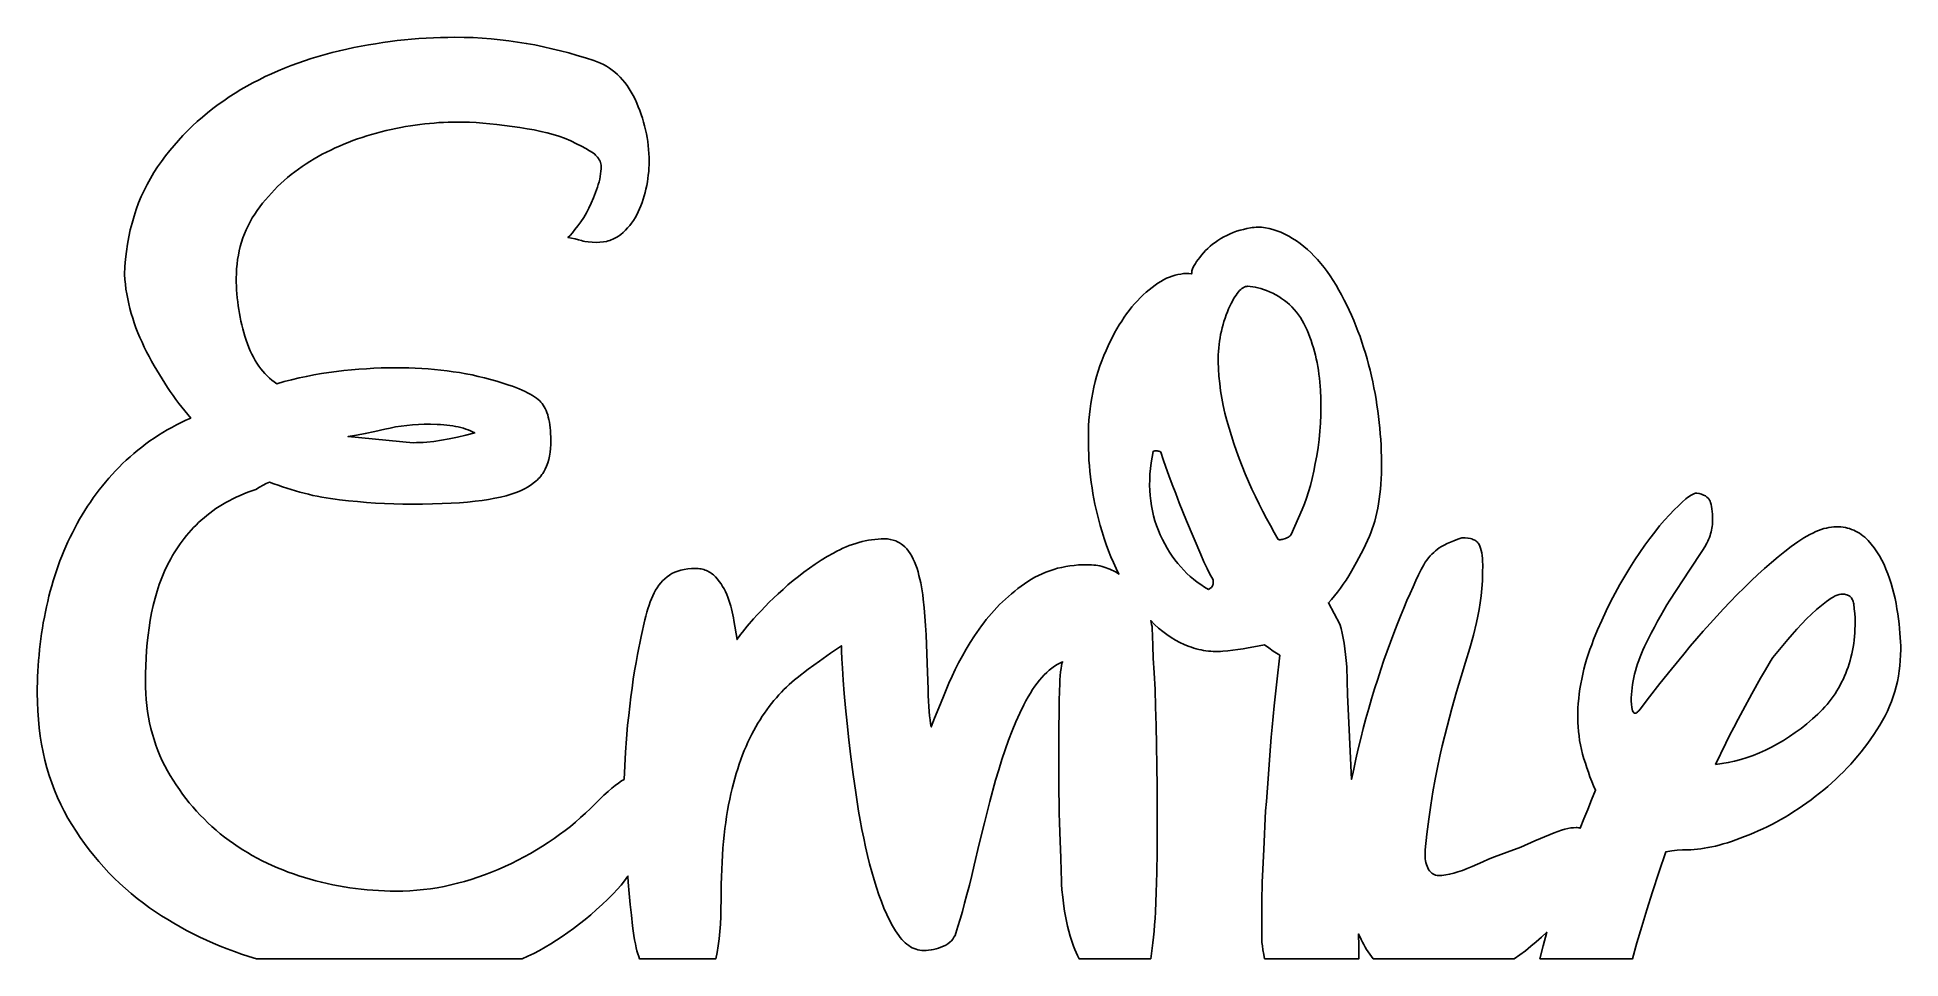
# Model space of a CAD drawing. Extents: x 0 to 200, y 2 to 101.
import ezdxf

# ---------------------------------------------------------------- set-up
doc = ezdxf.new("R2010")
doc.units = 0
doc.layers.add('CAMADA_1', color=18, linetype='CONTINUOUS')

msp = doc.modelspace()

# ---------------------------------------------------------------- linework, layer by layer
at = {"layer": 'CAMADA_1'}
for points in [[(23.53, 2.15), (52.09, 2.15), (52.7, 2.42), (53.32, 2.72), (53.93, 3.04), (54.55, 3.38), (55.16, 3.75), (55.78, 4.13), (56.39, 4.54), (57, 4.96), (57.61, 5.41), (58.23, 5.88), (58.84, 6.37), (59.45, 6.88), (60.06, 7.42), (60.67, 7.97), (61.28, 8.55), (61.89, 9.15), (62.3, 9.59), (62.7, 10.04), (63.08, 10.52), (63.43, 11.02), (63.48, 10.36), (63.58, 9.15), (63.69, 7.97), (63.81, 6.81), (63.94, 5.67), (64.01, 5.13), (64.08, 4.63), (64.16, 4.16), (64.24, 3.73), (64.32, 3.33), (64.41, 2.98), (64.5, 2.66), (64.6, 2.38), (64.67, 2.15), (72.89, 2.15), (73.02, 2.83), (73.13, 3.55), (73.23, 4.29), (73.3, 5.06), (73.37, 5.86), (73.41, 6.7), (73.43, 7.56), (73.44, 8.45), (73.45, 9.29), (73.46, 10.12), (73.48, 10.94), (73.51, 11.73), (73.55, 12.51), (73.59, 13.27), (73.64, 14.01), (73.71, 14.73), (73.78, 15.43), (73.86, 16.12), (73.94, 16.79), (74.04, 17.44), (74.14, 18.07), (74.25, 18.69), (74.37, 19.28), (74.5, 19.86), (74.63, 20.42), (74.77, 20.97), (74.92, 21.51), (75.08, 22.04), (75.24, 22.56), (75.4, 23.06), (75.57, 23.55), (75.75, 24.03), (75.94, 24.5), (76.13, 24.96), (76.32, 25.4), (76.53, 25.83), (76.74, 26.26), (76.95, 26.66), (77.17, 27.06), (77.4, 27.45), (77.63, 27.82), (77.87, 28.19), (78.11, 28.54), (78.36, 28.89), (78.61, 29.23), (78.86, 29.56), (79.12, 29.87), (79.38, 30.18), (79.65, 30.49), (79.92, 30.78), (80.19, 31.06), (80.47, 31.33), (80.75, 31.59), (81.04, 31.85), (81.33, 32.09), (81.62, 32.33), (82.81, 33.24), (84, 34.11), (85.19, 34.95), (86.37, 35.76), (86.39, 35.18), (86.42, 34.37), (86.49, 33.34), (86.57, 32.07), (86.68, 30.63), (86.82, 29.08), (86.98, 27.43), (87.17, 25.67), (87.38, 23.83), (87.63, 21.94), (87.91, 20), (88.22, 18.01), (88.39, 17.02), (88.57, 16.04), (88.76, 15.09), (88.96, 14.15), (89.18, 13.24), (89.4, 12.35), (89.63, 11.47), (89.87, 10.62), (90.12, 9.8), (90.39, 9.02), (90.66, 8.28), (90.94, 7.57), (91.24, 6.91), (91.54, 6.28), (91.86, 5.69), (92.18, 5.15), (92.35, 4.89), (92.52, 4.65), (92.69, 4.43), (92.86, 4.22), (93.04, 4.03), (93.23, 3.86), (93.41, 3.7), (93.6, 3.56), (93.79, 3.44), (93.98, 3.33), (94.18, 3.24), (94.38, 3.17), (94.59, 3.11), (94.79, 3.07), (95, 3.04), (95.22, 3.03), (95.48, 3.04), (95.74, 3.06), (96.01, 3.1), (96.27, 3.15), (96.53, 3.22), (96.8, 3.29), (97.06, 3.39), (97.33, 3.5), (97.58, 3.62), (97.8, 3.76), (98.01, 3.91), (98.18, 4.07), (98.34, 4.25), (98.46, 4.45), (98.57, 4.66), (98.65, 4.88), (98.88, 5.6), (99.12, 6.38), (99.36, 7.21), (99.6, 8.1), (99.85, 9.04), (100.11, 10.04), (100.36, 11.1), (100.63, 12.21), (101.17, 14.48), (101.73, 16.76), (102.32, 19.03), (102.93, 21.31), (103.26, 22.43), (103.59, 23.53), (103.95, 24.59), (104.32, 25.62), (104.71, 26.61), (105.11, 27.58), (105.53, 28.52), (105.97, 29.43), (106.19, 29.86), (106.42, 30.28), (106.66, 30.67), (106.9, 31.05), (107.14, 31.41), (107.39, 31.75), (107.64, 32.06), (107.9, 32.36), (108.16, 32.64), (108.43, 32.9), (108.7, 33.14), (108.98, 33.36), (109.26, 33.56), (109.54, 33.74), (109.83, 33.9), (110.13, 34.04), (110.06, 33.85), (110.01, 33.61), (109.96, 33.31), (109.91, 32.96), (109.87, 32.55), (109.84, 32.09), (109.82, 31.58), (109.8, 31.01), (109.77, 29.78), (109.75, 28.47), (109.73, 27.08), (109.73, 25.6), (109.73, 21.11), (109.73, 20), (109.75, 18.9), (109.77, 17.82), (109.8, 16.76), (109.86, 14.76), (109.93, 13), (109.98, 11.56), (109.99, 10.56), (110.01, 10.14), (110.06, 9.53), (110.14, 8.75), (110.26, 7.79), (110.33, 7.26), (110.42, 6.73), (110.53, 6.19), (110.65, 5.66), (110.79, 5.12), (110.95, 4.58), (111.12, 4.04), (111.31, 3.5), (111.45, 3.15), (111.59, 2.81), (111.74, 2.48), (111.9, 2.15), (119.6, 2.15), (119.68, 2.7), (119.76, 3.27), (119.83, 3.86), (119.89, 4.48), (119.95, 5.12), (120, 5.79), (120.05, 6.48), (120.09, 7.19), (120.18, 9.25), (120.24, 11.4), (120.27, 13.64), (120.29, 15.97), (120.28, 18.32), (120.27, 20.62), (120.25, 22.87), (120.22, 25.07), (120.18, 27.19), (120.12, 29.2), (120.05, 31.08), (119.96, 32.86), (119.87, 34.44), (119.81, 35.76), (119.77, 36.82), (119.76, 37.61), (119.73, 37.82), (119.69, 38.04), (119.65, 38.25), (119.59, 38.47), (120.01, 38.05), (120.44, 37.66), (120.88, 37.3), (121.33, 36.96), (121.78, 36.65), (122.24, 36.37), (122.71, 36.12), (123.19, 35.89), (123.45, 35.79), (123.71, 35.69), (123.97, 35.6), (124.22, 35.51), (124.48, 35.44), (124.74, 35.37), (125, 35.31), (125.26, 35.27), (125.52, 35.22), (125.78, 35.19), (126.04, 35.17), (126.3, 35.15), (126.56, 35.14), (126.82, 35.14), (127.08, 35.15), (127.34, 35.17), (127.87, 35.22), (128.4, 35.28), (128.95, 35.35), (129.51, 35.43), (130.07, 35.53), (130.65, 35.63), (131.23, 35.75), (131.82, 35.88), (132.27, 35.54), (132.75, 35.19), (132.92, 35.06), (133.1, 34.95), (133.27, 34.85), (133.45, 34.75), (133.12, 31.9), (132.84, 29.32), (132.62, 27.01), (132.53, 25.96), (132.45, 24.98), (132.12, 20.51), (132.01, 19.03), (131.93, 18.05), (131.73, 13.89), (131.6, 11.06), (131.57, 10.38), (131.55, 9.69), (131.54, 8.97), (131.53, 8.22), (131.53, 4.19), (131.54, 3.9), (131.58, 3.53), (131.64, 3.11), (131.73, 2.61), (131.82, 2.15), (141.95, 2.15), (141.94, 3.48), (141.92, 4.81), (142.18, 4.22), (142.32, 3.94), (142.47, 3.67), (142.62, 3.4), (142.78, 3.13), (142.95, 2.88), (143.12, 2.63), (143.3, 2.39), (143.49, 2.15), (158.62, 2.15), (159.23, 2.57), (159.83, 3.01), (160.41, 3.48), (160.99, 3.96), (161.56, 4.47), (162.12, 5), (161.73, 3.54), (161.39, 2.15), (171.34, 2.15), (171.81, 3.86), (172.32, 5.61), (172.86, 7.41), (173.47, 9.35), (174.16, 11.42), (174.92, 13.64), (175.55, 13.74), (176.15, 13.8), (176.72, 13.84), (177.26, 13.86), (177.6, 13.86), (177.95, 13.88), (178.31, 13.91), (178.67, 13.96), (179.05, 14.01), (179.44, 14.08), (179.84, 14.16), (180.24, 14.25), (180.66, 14.36), (181.09, 14.48), (181.53, 14.61), (181.97, 14.75), (182.43, 14.91), (182.9, 15.08), (183.38, 15.26), (183.86, 15.45), (184.35, 15.66), (184.84, 15.87), (185.33, 16.1), (185.81, 16.33), (186.29, 16.57), (186.77, 16.83), (187.25, 17.09), (187.72, 17.37), (188.19, 17.65), (188.66, 17.95), (189.13, 18.25), (189.59, 18.56), (190.05, 18.89), (190.51, 19.22), (190.96, 19.57), (191.42, 19.92), (191.87, 20.28), (192.31, 20.66), (192.74, 21.04), (193.16, 21.42), (193.58, 21.82), (193.98, 22.23), (194.38, 22.64), (194.77, 23.06), (195.15, 23.49), (195.53, 23.93), (195.89, 24.37), (196.25, 24.83), (196.6, 25.29), (196.94, 25.76), (197.27, 26.24), (197.59, 26.73), (197.9, 27.23), (198.19, 27.73), (198.46, 28.23), (198.71, 28.75), (198.94, 29.27), (199.15, 29.79), (199.34, 30.32), (199.51, 30.86), (199.66, 31.4), (199.79, 31.94), (199.89, 32.5), (199.98, 33.06), (200.05, 33.62), (200.1, 34.19), (200.13, 34.77), (200.14, 35.35), (200.14, 35.76), (200.12, 36.19), (200.1, 36.64), (200.06, 37.11), (200.02, 37.6), (199.96, 38.11), (199.83, 39.18), (199.74, 39.74), (199.64, 40.29), (199.53, 40.84), (199.4, 41.38), (199.26, 41.91), (199.11, 42.45), (198.94, 42.97), (198.76, 43.49), (198.56, 44), (198.35, 44.49), (198.11, 44.97), (197.86, 45.42), (197.58, 45.86), (197.28, 46.28), (196.97, 46.68), (196.63, 47.06), (196.46, 47.24), (196.28, 47.41), (196.09, 47.56), (195.9, 47.71), (195.71, 47.84), (195.51, 47.97), (195.3, 48.08), (195.09, 48.17), (194.87, 48.26), (194.65, 48.34), (194.43, 48.4), (194.2, 48.45), (193.96, 48.5), (193.72, 48.52), (193.48, 48.54), (193.23, 48.55), (192.97, 48.54), (192.71, 48.51), (192.44, 48.47), (192.17, 48.41), (191.89, 48.34), (191.6, 48.25), (191.31, 48.14), (191.01, 48.02), (190.7, 47.87), (190.39, 47.72), (190.07, 47.54), (189.75, 47.35), (189.41, 47.14), (189.08, 46.92), (188.73, 46.68), (188.39, 46.42), (187.68, 45.87), (186.97, 45.3), (186.25, 44.7), (185.53, 44.06), (184.8, 43.41), (184.07, 42.72), (183.33, 42), (182.59, 41.26), (181.84, 40.49), (181.11, 39.72), (180.38, 38.94), (179.66, 38.15), (178.94, 37.34), (178.24, 36.53), (177.53, 35.71), (176.84, 34.87), (175.51, 33.25), (174.28, 31.72), (173.17, 30.29), (172.16, 28.97), (172.01, 28.78), (171.89, 28.65), (171.8, 28.57), (171.76, 28.55), (171.73, 28.54), (171.52, 28.54), (171.42, 28.66), (171.35, 28.79), (171.29, 28.95), (171.25, 29.13), (171.21, 29.49), (171.2, 29.82), (171.2, 30.18), (171.22, 30.54), (171.25, 30.9), (171.29, 31.26), (171.34, 31.62), (171.4, 31.99), (171.47, 32.35), (171.56, 32.72), (171.65, 33.08), (171.76, 33.45), (171.88, 33.82), (172.01, 34.19), (172.15, 34.56), (172.3, 34.93), (172.46, 35.3), (172.64, 35.67), (172.99, 36.4), (173.34, 37.1), (173.69, 37.77), (174.03, 38.41), (174.37, 39.02), (174.7, 39.6), (175.03, 40.15), (175.35, 40.67), (177.45, 43.87), (178.86, 45.99), (179.11, 46.39), (179.33, 46.79), (179.42, 46.99), (179.51, 47.19), (179.59, 47.39), (179.66, 47.59), (179.72, 47.79), (179.78, 47.99), (179.82, 48.19), (179.86, 48.39), (179.89, 48.59), (179.91, 48.79), (179.92, 48.99), (179.93, 49.19), (179.92, 49.55), (179.91, 49.88), (179.89, 50.18), (179.86, 50.46), (179.82, 50.72), (179.78, 50.94), (179.72, 51.14), (179.66, 51.31), (179.62, 51.39), (179.58, 51.47), (179.53, 51.54), (179.47, 51.61), (179.33, 51.73), (179.17, 51.85), (178.97, 51.95), (178.75, 52.03), (178.5, 52.11), (178.22, 52.17), (178.11, 52.14), (177.99, 52.11), (177.86, 52.05), (177.72, 51.98), (177.57, 51.89), (177.41, 51.79), (177.24, 51.67), (177.07, 51.53), (176.68, 51.2), (176.26, 50.81), (175.8, 50.35), (175.3, 49.82), (174.78, 49.25), (174.25, 48.63), (173.72, 47.98), (173.19, 47.28), (172.66, 46.55), (172.12, 45.78), (171.58, 44.98), (171.04, 44.13), (170.5, 43.25), (169.98, 42.35), (169.47, 41.42), (168.98, 40.47), (168.5, 39.5), (168.04, 38.49), (167.59, 37.47), (167.16, 36.42), (166.95, 35.88), (166.76, 35.35), (166.58, 34.82), (166.41, 34.29), (166.26, 33.77), (166.12, 33.24), (165.99, 32.71), (165.88, 32.19), (165.78, 31.66), (165.69, 31.14), (165.62, 30.61), (165.56, 30.09), (165.51, 29.57), (165.48, 29.05), (165.46, 28.53), (165.45, 28.01), (165.46, 27.53), (165.49, 27.05), (165.53, 26.56), (165.59, 26.08), (165.66, 25.59), (165.75, 25.11), (165.86, 24.62), (165.98, 24.12), (166.12, 23.63), (166.27, 23.14), (166.43, 22.66), (166.6, 22.17), (166.77, 21.68), (166.96, 21.2), (167.16, 20.72), (167.37, 20.24), (166.94, 19.2), (166.52, 18.18), (166.12, 17.16), (165.73, 16.16), (165.63, 16.19), (165.52, 16.21), (165.4, 16.23), (165.28, 16.23), (165, 16.22), (164.71, 16.19), (164.39, 16.13), (164.06, 16.05), (163.7, 15.95), (163.32, 15.82), (162.92, 15.67), (162.5, 15.5), (160.86, 14.8), (159.34, 14.12), (157.87, 13.6), (157.18, 13.34), (156.52, 13.08), (155.88, 12.83), (155.27, 12.57), (154.68, 12.32), (154.13, 12.07), (153.59, 11.84), (153.08, 11.64), (152.59, 11.47), (152.13, 11.33), (151.69, 11.22), (151.27, 11.15), (150.87, 11.1), (150.5, 11.08), (150.34, 11.09), (150.18, 11.13), (150.04, 11.18), (149.9, 11.25), (149.78, 11.34), (149.66, 11.46), (149.54, 11.59), (149.44, 11.74), (149.35, 11.91), (149.27, 12.09), (149.2, 12.28), (149.14, 12.47), (149.1, 12.67), (149.07, 12.88), (149.05, 13.1), (149.05, 13.33), (149.05, 13.86), (149.25, 15.53), (149.46, 17.13), (149.68, 18.64), (149.9, 20.07), (150.14, 21.43), (150.38, 22.7), (150.63, 23.89), (150.89, 25.01), (151.42, 27.08), (151.93, 29.01), (152.19, 29.93), (152.44, 30.81), (152.69, 31.65), (152.94, 32.46), (153.41, 34.01), (153.85, 35.5), (154.24, 36.91), (154.59, 38.27), (154.74, 38.94), (154.88, 39.64), (154.99, 40.38), (155.08, 41.14), (155.15, 41.93), (155.21, 42.75), (155.24, 43.59), (155.25, 44.47), (155.24, 44.82), (155.22, 45.15), (155.19, 45.46), (155.15, 45.74), (155.09, 46), (155.02, 46.24), (154.94, 46.45), (154.85, 46.65), (154.8, 46.73), (154.74, 46.82), (154.67, 46.89), (154.59, 46.96), (154.5, 47.03), (154.41, 47.09), (154.3, 47.14), (154.19, 47.19), (154.07, 47.23), (153.94, 47.27), (153.66, 47.33), (153.35, 47.36), (153, 47.37), (152.56, 47.21), (152.15, 47.05), (151.77, 46.89), (151.42, 46.73), (151.11, 46.57), (150.83, 46.42), (150.58, 46.27), (150.37, 46.12), (150.17, 45.96), (149.98, 45.79), (149.79, 45.61), (149.61, 45.41), (149.43, 45.2), (149.25, 44.97), (149.08, 44.73), (148.91, 44.47), (148.64, 43.95), (148.36, 43.38), (148.07, 42.76), (147.76, 42.09), (147.44, 41.38), (147.11, 40.61), (146.76, 39.79), (146.41, 38.93), (146.05, 38.03), (145.69, 37.1), (145.34, 36.16), (144.99, 35.2), (144.64, 34.22), (144.3, 33.21), (143.97, 32.19), (143.64, 31.14), (143.31, 30.08), (143, 29.02), (142.7, 27.95), (142.41, 26.87), (142.14, 25.79), (141.88, 24.7), (141.63, 23.6), (141.39, 22.5), (141.17, 21.4), (141.01, 24.44), (140.87, 27.47), (140.74, 30.49), (140.64, 33.49), (140.58, 34.17), (140.52, 34.82), (140.44, 35.44), (140.36, 36.03), (140.26, 36.58), (140.15, 37.11), (140.03, 37.61), (139.9, 38.07), (138.68, 40.38), (139.01, 40.74), (139.33, 41.13), (139.65, 41.52), (139.97, 41.94), (140.27, 42.37), (140.57, 42.82), (140.87, 43.28), (141.16, 43.76), (141.7, 44.73), (141.96, 45.2), (142.21, 45.68), (142.44, 46.15), (142.67, 46.61), (142.88, 47.07), (143.08, 47.53), (143.24, 47.91), (143.39, 48.31), (143.53, 48.73), (143.66, 49.16), (143.78, 49.6), (143.88, 50.06), (143.98, 50.53), (144.07, 51.02), (144.14, 51.52), (144.21, 52.04), (144.26, 52.57), (144.31, 53.12), (144.34, 53.68), (144.36, 54.26), (144.38, 54.85), (144.38, 55.45), (144.37, 56.07), (144.35, 56.68), (144.33, 57.3), (144.29, 57.91), (144.25, 58.53), (144.19, 59.14), (144.13, 59.76), (144.06, 60.38), (143.98, 61), (143.89, 61.62), (143.79, 62.24), (143.68, 62.86), (143.56, 63.48), (143.43, 64.1), (143.29, 64.72), (143.15, 65.35), (142.99, 65.97), (142.82, 66.58), (142.65, 67.19), (142.46, 67.79), (142.27, 68.38), (142.07, 68.97), (141.85, 69.55), (141.63, 70.13), (141.4, 70.69), (141.15, 71.26), (140.9, 71.81), (140.64, 72.36), (140.37, 72.9), (140.09, 73.44), (139.8, 73.97), (139.5, 74.49), (139.19, 75), (138.87, 75.49), (138.55, 75.96), (138.21, 76.4), (137.87, 76.83), (137.52, 77.24), (137.16, 77.62), (136.8, 77.99), (136.42, 78.33), (136.04, 78.66), (135.64, 78.96), (135.24, 79.25), (134.83, 79.51), (134.42, 79.75), (133.99, 79.97), (133.56, 80.17), (133.13, 80.34), (132.72, 80.48), (132.3, 80.59), (131.9, 80.66), (131.69, 80.69), (131.49, 80.71), (131.29, 80.72), (131.09, 80.72), (130.9, 80.71), (130.7, 80.7), (130.5, 80.68), (130.31, 80.65), (129.92, 80.58), (129.55, 80.49), (129.18, 80.39), (128.81, 80.28), (128.46, 80.15), (128.11, 80), (127.77, 79.84), (127.44, 79.67), (127.11, 79.49), (126.8, 79.3), (126.51, 79.09), (126.23, 78.88), (125.96, 78.67), (125.71, 78.44), (125.47, 78.2), (125.25, 77.96), (125.04, 77.72), (124.85, 77.48), (124.68, 77.25), (124.52, 77.04), (124.39, 76.83), (124.26, 76.62), (124.16, 76.43), (124.07, 76.24), (124.03, 76.13), (124, 76.04), (123.99, 75.97), (124, 75.92), (124.01, 75.87), (124.01, 75.82), (124, 75.77), (123.98, 75.71), (123.69, 75.73), (123.4, 75.74), (123.1, 75.73), (122.81, 75.69), (122.51, 75.64), (122.21, 75.57), (121.9, 75.47), (121.6, 75.36), (121.29, 75.23), (120.98, 75.07), (120.67, 74.9), (120.36, 74.71), (120.05, 74.49), (119.73, 74.26), (119.41, 74.01), (119.09, 73.73), (118.78, 73.44), (118.46, 73.14), (118.16, 72.82), (117.86, 72.49), (117.57, 72.15), (117.28, 71.79), (117, 71.42), (116.73, 71.04), (116.47, 70.64), (116.21, 70.23), (115.95, 69.81), (115.71, 69.37), (115.47, 68.92), (115.23, 68.45), (115.01, 67.97), (114.79, 67.48), (114.56, 66.93), (114.34, 66.38), (114.14, 65.82), (113.96, 65.26), (113.78, 64.7), (113.63, 64.13), (113.49, 63.55), (113.36, 62.97), (113.25, 62.39), (113.15, 61.8), (113.07, 61.2), (113.01, 60.6), (112.95, 60), (112.92, 59.39), (112.89, 58.78), (112.89, 58.16), (112.89, 57.54), (112.9, 56.93), (112.93, 56.31), (112.96, 55.71), (113.01, 55.1), (113.06, 54.5), (113.13, 53.9), (113.2, 53.31), (113.29, 52.72), (113.38, 52.13), (113.48, 51.55), (113.6, 50.97), (113.72, 50.39), (113.86, 49.82), (114, 49.25), (114.16, 48.68), (114.36, 47.99), (114.58, 47.3), (114.81, 46.63), (115.06, 45.97), (115.31, 45.32), (115.59, 44.69), (115.87, 44.07), (116.17, 43.46), (115.98, 43.58), (115.79, 43.7), (115.6, 43.8), (115.4, 43.9), (115.2, 43.99), (115, 44.07), (114.79, 44.15), (114.58, 44.22), (114.36, 44.28), (114.14, 44.33), (113.92, 44.37), (113.7, 44.41), (113.47, 44.43), (113.24, 44.45), (113, 44.46), (112.77, 44.47), (112.29, 44.46), (111.82, 44.44), (111.36, 44.4), (110.91, 44.34), (110.46, 44.27), (110.03, 44.18), (109.59, 44.08), (109.17, 43.96), (108.75, 43.82), (108.34, 43.67), (107.94, 43.5), (107.54, 43.32), (107.16, 43.12), (106.78, 42.9), (106.4, 42.67), (106.04, 42.42), (105.68, 42.16), (105.32, 41.9), (104.98, 41.63), (104.64, 41.35), (104.31, 41.07), (103.99, 40.78), (103.67, 40.48), (103.36, 40.18), (103.06, 39.87), (102.77, 39.56), (102.48, 39.24), (102.2, 38.91), (101.93, 38.58), (101.66, 38.24), (101.4, 37.89), (101.15, 37.54), (100.67, 36.83), (100.21, 36.11), (99.77, 35.39), (99.36, 34.67), (98.96, 33.94), (98.59, 33.21), (98.25, 32.48), (97.92, 31.74), (97.33, 30.33), (96.82, 29.08), (96.37, 27.99), (96.01, 27.05), (95.94, 27.4), (95.89, 27.8), (95.84, 28.24), (95.79, 28.72), (95.75, 29.24), (95.72, 29.81), (95.7, 30.42), (95.68, 31.08), (95.59, 33.9), (95.48, 36.95), (95.41, 37.93), (95.33, 38.89), (95.24, 39.84), (95.15, 40.77), (95.1, 41.23), (95.03, 41.67), (94.96, 42.1), (94.89, 42.52), (94.8, 42.93), (94.7, 43.32), (94.6, 43.7), (94.49, 44.07), (94.37, 44.43), (94.23, 44.76), (94.09, 45.08), (93.93, 45.38), (93.76, 45.66), (93.57, 45.92), (93.38, 46.16), (93.17, 46.38), (92.95, 46.58), (92.83, 46.67), (92.71, 46.76), (92.59, 46.83), (92.46, 46.9), (92.33, 46.97), (92.2, 47.03), (92.06, 47.08), (91.92, 47.12), (91.62, 47.19), (91.32, 47.23), (90.99, 47.24), (90.65, 47.23), (90.3, 47.22), (89.96, 47.19), (89.61, 47.15), (89.27, 47.09), (88.92, 47.03), (88.58, 46.95), (88.24, 46.86), (87.9, 46.76), (87.55, 46.65), (87.21, 46.52), (86.87, 46.39), (86.53, 46.24), (86.19, 46.08), (85.86, 45.91), (85.52, 45.72), (84.85, 45.34), (84.2, 44.94), (83.56, 44.53), (82.94, 44.11), (82.34, 43.67), (81.76, 43.22), (81.19, 42.76), (80.63, 42.29), (80.1, 41.82), (79.59, 41.35), (79.09, 40.88), (78.62, 40.43), (78.17, 39.98), (77.74, 39.53), (77.33, 39.09), (76.94, 38.66), (76.26, 37.88), (75.74, 37.24), (75.53, 36.98), (75.37, 36.76), (75.24, 36.57), (75.16, 36.42), (74.83, 38.46), (74.77, 38.78), (74.71, 39.09), (74.64, 39.41), (74.56, 39.72), (74.48, 40.03), (74.38, 40.35), (74.28, 40.66), (74.17, 40.97), (74.05, 41.28), (73.91, 41.58), (73.77, 41.87), (73.61, 42.14), (73.44, 42.41), (73.25, 42.67), (73.06, 42.91), (72.85, 43.15), (72.74, 43.26), (72.63, 43.37), (72.51, 43.46), (72.39, 43.55), (72.27, 43.64), (72.14, 43.71), (72.01, 43.78), (71.88, 43.84), (71.74, 43.9), (71.6, 43.94), (71.45, 43.98), (71.3, 44.02), (71.15, 44.04), (70.99, 44.06), (70.67, 44.07), (70.25, 44.06), (69.86, 44.03), (69.48, 43.97), (69.12, 43.89), (68.79, 43.79), (68.47, 43.66), (68.17, 43.52), (68.04, 43.44), (67.9, 43.35), (67.64, 43.16), (67.4, 42.96), (67.17, 42.74), (66.96, 42.51), (66.76, 42.26), (66.58, 42), (66.41, 41.72), (66.25, 41.43), (66.11, 41.13), (65.97, 40.81), (65.83, 40.47), (65.71, 40.11), (65.59, 39.74), (65.47, 39.36), (65.36, 38.95), (65.26, 38.53), (64.87, 36.75), (64.47, 34.84), (64.31, 33.97), (64.16, 33.08), (64.01, 32.16), (63.88, 31.22), (63.75, 30.26), (63.63, 29.28), (63.52, 28.28), (63.41, 27.25), (63.29, 25.78), (63.18, 24.32), (63.11, 22.87), (63.05, 21.41), (62.76, 21.24), (62.43, 21.02), (62.08, 20.76), (61.7, 20.45), (61.3, 20.1), (60.86, 19.7), (60.4, 19.26), (59.91, 18.78), (59.41, 18.27), (58.89, 17.78), (58.36, 17.3), (57.82, 16.83), (57.26, 16.36), (56.69, 15.92), (56.1, 15.48), (55.5, 15.05), (54.89, 14.64), (54.26, 14.23), (53.62, 13.84), (52.97, 13.46), (52.3, 13.09), (51.62, 12.73), (50.92, 12.39), (50.21, 12.05), (49.49, 11.73), (48.77, 11.43), (48.05, 11.15), (47.33, 10.9), (46.6, 10.66), (45.88, 10.44), (45.15, 10.25), (44.42, 10.07), (43.69, 9.92), (42.96, 9.78), (42.22, 9.67), (41.49, 9.58), (40.75, 9.5), (40.01, 9.45), (39.27, 9.42), (38.53, 9.41), (37.9, 9.42), (37.28, 9.43), (36.66, 9.46), (36.04, 9.5), (35.42, 9.55), (34.8, 9.62), (34.18, 9.69), (33.57, 9.77), (32.95, 9.87), (32.34, 9.98), (31.73, 10.1), (31.12, 10.23), (30.51, 10.37), (29.91, 10.52), (29.3, 10.69), (28.7, 10.86), (28.1, 11.05), (27.51, 11.25), (26.93, 11.46), (26.36, 11.68), (25.79, 11.91), (25.24, 12.16), (24.69, 12.41), (24.15, 12.68), (23.62, 12.95), (23.09, 13.24), (22.58, 13.54), (22.07, 13.86), (21.57, 14.18), (21.08, 14.51), (20.6, 14.86), (20.12, 15.22), (19.66, 15.58), (19.2, 15.96), (18.76, 16.35), (18.33, 16.75), (17.91, 17.16), (17.5, 17.58), (17.1, 18.01), (16.71, 18.45), (16.33, 18.9), (15.96, 19.36), (15.61, 19.83), (15.26, 20.31), (14.93, 20.81), (14.6, 21.31), (14.29, 21.82), (13.99, 22.34), (13.7, 22.87), (13.43, 23.42), (13.18, 23.97), (12.95, 24.53), (12.73, 25.1), (12.54, 25.68), (12.36, 26.26), (12.21, 26.86), (12.07, 27.47), (11.95, 28.08), (11.84, 28.71), (11.76, 29.34), (11.7, 29.99), (11.65, 30.64), (11.62, 31.3), (11.61, 31.98), (11.62, 32.8), (11.65, 33.62), (11.69, 34.44), (11.74, 35.26), (11.82, 36.07), (11.91, 36.89), (12.02, 37.7), (12.14, 38.51), (12.28, 39.31), (12.45, 40.09), (12.65, 40.86), (12.87, 41.61), (13.11, 42.34), (13.38, 43.06), (13.67, 43.76), (13.99, 44.44), (14.16, 44.78), (14.33, 45.11), (14.52, 45.44), (14.71, 45.76), (14.91, 46.08), (15.12, 46.39), (15.33, 46.7), (15.55, 47), (15.78, 47.3), (16.02, 47.59), (16.27, 47.88), (16.52, 48.17), (16.78, 48.45), (17.05, 48.72), (17.33, 49), (17.62, 49.26), (17.91, 49.52), (18.21, 49.77), (18.53, 50.02), (18.85, 50.26), (19.18, 50.49), (19.52, 50.71), (19.88, 50.93), (20.24, 51.14), (20.61, 51.34), (20.99, 51.54), (21.38, 51.73), (21.78, 51.91), (22.2, 52.08), (22.62, 52.25), (23.05, 52.41), (23.49, 52.56), (23.88, 52.81), (24.25, 53.02), (24.6, 53.2), (24.94, 53.35), (25.4, 53.17), (25.87, 53), (26.33, 52.84), (26.8, 52.69), (27.26, 52.54), (27.73, 52.4), (28.2, 52.27), (28.67, 52.15), (29.14, 52.03), (29.61, 51.92), (30.08, 51.82), (30.56, 51.73), (31.03, 51.65), (31.51, 51.57), (31.98, 51.5), (32.46, 51.44), (33.42, 51.33), (34.38, 51.24), (35.35, 51.16), (36.32, 51.09), (37.3, 51.04), (38.28, 51.01), (39.26, 50.98), (40.25, 50.98), (41.37, 50.98), (42.45, 51), (43.47, 51.03), (44.44, 51.08), (45.35, 51.13), (46.21, 51.2), (47.02, 51.28), (47.77, 51.37), (48.47, 51.48), (49.14, 51.6), (49.77, 51.73), (50.36, 51.88), (50.91, 52.05), (51.42, 52.23), (51.89, 52.42), (52.32, 52.63), (52.72, 52.85), (53.08, 53.08), (53.41, 53.33), (53.56, 53.45), (53.71, 53.58), (53.84, 53.72), (53.97, 53.85), (54.09, 53.99), (54.2, 54.14), (54.3, 54.28), (54.4, 54.43), (54.49, 54.58), (54.56, 54.74), (54.7, 55.06), (54.82, 55.4), (54.93, 55.76), (55.01, 56.14), (55.07, 56.54), (55.12, 56.95), (55.15, 57.39), (55.16, 57.84), (55.15, 58.19), (55.14, 58.54), (55.12, 58.87), (55.09, 59.18), (55.05, 59.49), (55.01, 59.77), (54.96, 60.05), (54.89, 60.31), (54.82, 60.56), (54.74, 60.8), (54.66, 61.02), (54.56, 61.23), (54.46, 61.42), (54.35, 61.61), (54.23, 61.77), (54.1, 61.93), (53.96, 62.08), (53.8, 62.22), (53.61, 62.37), (53.41, 62.51), (53.18, 62.66), (52.94, 62.8), (52.67, 62.94), (52.39, 63.08), (52.08, 63.22), (51.75, 63.36), (51.4, 63.5), (51.03, 63.64), (50.64, 63.77), (50.23, 63.91), (49.35, 64.17), (48.69, 64.36), (48.03, 64.54), (47.36, 64.7), (46.7, 64.85), (46.03, 64.98), (45.36, 65.1), (44.68, 65.2), (44.01, 65.29), (43.33, 65.37), (42.65, 65.44), (41.97, 65.49), (41.29, 65.54), (40.6, 65.58), (39.91, 65.6), (39.22, 65.62), (38.53, 65.62), (37.74, 65.62), (36.94, 65.6), (36.15, 65.57), (35.35, 65.52), (34.55, 65.47), (33.74, 65.4), (32.94, 65.32), (32.13, 65.23), (31.32, 65.12), (30.52, 65), (29.72, 64.86), (28.91, 64.7), (28.12, 64.53), (27.32, 64.34), (26.52, 64.13), (25.73, 63.91), (25.46, 64.1), (25.19, 64.3), (24.93, 64.52), (24.68, 64.75), (24.45, 64.99), (24.22, 65.25), (24, 65.52), (23.78, 65.81), (23.58, 66.1), (23.39, 66.42), (23.21, 66.75), (23.03, 67.09), (22.87, 67.44), (22.71, 67.81), (22.57, 68.2), (22.43, 68.59), (22.3, 69), (22.18, 69.4), (22.07, 69.81), (21.97, 70.22), (21.88, 70.63), (21.79, 71.05), (21.71, 71.46), (21.64, 71.88), (21.58, 72.29), (21.53, 72.71), (21.48, 73.13), (21.44, 73.55), (21.41, 73.98), (21.39, 74.4), (21.38, 74.83), (21.38, 75.26), (21.39, 75.76), (21.41, 76.26), (21.46, 76.76), (21.52, 77.24), (21.6, 77.72), (21.69, 78.19), (21.81, 78.66), (21.94, 79.12), (22.09, 79.57), (22.25, 80.01), (22.44, 80.44), (22.64, 80.87), (22.86, 81.29), (23.09, 81.71), (23.35, 82.11), (23.62, 82.51), (23.9, 82.91), (24.2, 83.29), (24.5, 83.66), (24.82, 84.03), (25.14, 84.39), (25.47, 84.74), (25.81, 85.08), (26.16, 85.42), (26.52, 85.74), (26.89, 86.06), (27.27, 86.37), (27.65, 86.67), (28.05, 86.96), (28.45, 87.25), (28.87, 87.52), (29.29, 87.79), (29.73, 88.05), (30.16, 88.3), (30.61, 88.55), (31.06, 88.78), (31.52, 89.01), (31.98, 89.23), (32.45, 89.44), (32.92, 89.64), (33.4, 89.83), (33.89, 90.02), (34.39, 90.2), (34.89, 90.37), (35.39, 90.53), (35.9, 90.68), (36.42, 90.82), (36.95, 90.96), (37.47, 91.09), (38, 91.21), (38.52, 91.32), (39.04, 91.42), (39.56, 91.52), (40.08, 91.6), (40.59, 91.68), (41.1, 91.75), (41.61, 91.81), (42.12, 91.87), (42.63, 91.91), (43.13, 91.95), (43.63, 91.98), (44.13, 92), (44.63, 92.01), (45.13, 92.01), (45.77, 92.01), (46.44, 91.99), (47.13, 91.95), (47.85, 91.9), (48.6, 91.83), (49.37, 91.75), (50.17, 91.66), (51, 91.55), (51.82, 91.43), (52.61, 91.3), (53.37, 91.16), (54.09, 91.01), (54.77, 90.85), (55.42, 90.67), (56.03, 90.49), (56.61, 90.3), (57.3, 89.98), (57.91, 89.68), (58.45, 89.41), (58.92, 89.16), (59.31, 88.93), (59.63, 88.73), (59.87, 88.55), (59.96, 88.46), (60.04, 88.39), (60.16, 88.24), (60.27, 88.09), (60.36, 87.95), (60.44, 87.81), (60.49, 87.67), (60.53, 87.53), (60.56, 87.4), (60.57, 87.26), (60.56, 87), (60.54, 86.73), (60.51, 86.45), (60.47, 86.18), (60.41, 85.89), (60.34, 85.61), (60.26, 85.32), (60.17, 85.02), (59.97, 84.44), (59.74, 83.87), (59.5, 83.31), (59.25, 82.78), (58.98, 82.26), (58.69, 81.77), (58.38, 81.31), (58.06, 80.86), (57.75, 80.46), (57.47, 80.12), (57.22, 79.84), (57, 79.61), (57.39, 79.54), (57.76, 79.46), (58.12, 79.38), (58.46, 79.28), (58.63, 79.23), (58.8, 79.19), (59.18, 79.13), (59.59, 79.1), (60.04, 79.08), (60.43, 79.1), (60.8, 79.14), (61.15, 79.2), (61.32, 79.25), (61.49, 79.3), (61.65, 79.35), (61.81, 79.42), (61.97, 79.49), (62.12, 79.57), (62.26, 79.65), (62.41, 79.74), (62.54, 79.84), (62.68, 79.94), (62.94, 80.16), (63.18, 80.39), (63.41, 80.64), (63.64, 80.9), (63.84, 81.17), (64.04, 81.45), (64.22, 81.74), (64.39, 82.05), (64.55, 82.37), (64.7, 82.7), (64.84, 83.03), (64.97, 83.37), (65.09, 83.72), (65.2, 84.08), (65.3, 84.45), (65.38, 84.82), (65.46, 85.2), (65.53, 85.58), (65.58, 85.95), (65.63, 86.32), (65.67, 86.69), (65.69, 87.06), (65.71, 87.43), (65.71, 87.79), (65.71, 88.22), (65.69, 88.65), (65.66, 89.07), (65.62, 89.5), (65.57, 89.92), (65.5, 90.34), (65.42, 90.76), (65.33, 91.17), (65.23, 91.59), (65.12, 92), (65, 92.42), (64.86, 92.83), (64.71, 93.24), (64.55, 93.64), (64.38, 94.05), (64.2, 94.46), (64, 94.85), (63.8, 95.23), (63.58, 95.59), (63.35, 95.93), (63.11, 96.25), (62.86, 96.56), (62.6, 96.84), (62.33, 97.11), (62.05, 97.36), (61.76, 97.59), (61.45, 97.81), (61.14, 98.01), (60.82, 98.18), (60.48, 98.35), (60.13, 98.49), (59.78, 98.61), (58.88, 98.9), (57.99, 99.17), (57.08, 99.43), (56.18, 99.67), (55.27, 99.89), (54.36, 100.1), (53.44, 100.29), (52.52, 100.46), (51.59, 100.61), (50.65, 100.75), (49.71, 100.86), (48.76, 100.95), (47.8, 101.03), (46.83, 101.08), (45.85, 101.11), (44.86, 101.12), (44.09, 101.11), (43.31, 101.1), (42.54, 101.07), (41.76, 101.03), (40.99, 100.98), (40.21, 100.92), (39.44, 100.84), (38.66, 100.76), (37.89, 100.66), (37.11, 100.55), (36.34, 100.43), (35.56, 100.3), (34.79, 100.16), (34.01, 100.01), (33.24, 99.84), (32.46, 99.67), (31.69, 99.48), (30.93, 99.28), (30.18, 99.07), (29.43, 98.84), (28.7, 98.6), (27.98, 98.35), (27.26, 98.08), (26.56, 97.8), (25.86, 97.51), (25.17, 97.21), (24.49, 96.89), (23.83, 96.56), (23.17, 96.22), (22.52, 95.87), (21.88, 95.5), (21.24, 95.12), (20.62, 94.72), (20.02, 94.31), (19.42, 93.89), (18.84, 93.46), (18.28, 93.01), (17.73, 92.55), (17.19, 92.07), (16.66, 91.59), (16.15, 91.08), (15.65, 90.57), (15.16, 90.04), (14.69, 89.5), (14.23, 88.94), (13.78, 88.38), (13.35, 87.79), (12.93, 87.2), (12.53, 86.59), (12.15, 85.96), (11.8, 85.32), (11.47, 84.67), (11.17, 84), (10.88, 83.32), (10.63, 82.62), (10.39, 81.9), (10.18, 81.17), (9.99, 80.43), (9.83, 79.67), (9.69, 78.9), (9.57, 78.11), (9.48, 77.3), (9.41, 76.49), (9.37, 75.65), (9.41, 75.12), (9.46, 74.6), (9.53, 74.07), (9.62, 73.55), (9.71, 73.03), (9.83, 72.5), (9.95, 71.98), (10.09, 71.46), (10.25, 70.94), (10.42, 70.43), (10.6, 69.91), (10.8, 69.39), (11.02, 68.88), (11.25, 68.36), (11.49, 67.85), (11.74, 67.34), (12.01, 66.83), (12.28, 66.33), (12.55, 65.84), (12.83, 65.36), (13.12, 64.89), (13.4, 64.42), (13.69, 63.96), (13.99, 63.51), (14.29, 63.07), (14.59, 62.64), (14.9, 62.21), (15.21, 61.8), (15.52, 61.39), (15.84, 60.99), (16.17, 60.6), (16.49, 60.21), (15.97, 59.98), (15.46, 59.73), (14.95, 59.48), (14.45, 59.22), (13.96, 58.94), (13.49, 58.66), (13.01, 58.37), (12.55, 58.07), (12.1, 57.76), (11.65, 57.44), (11.22, 57.11), (10.79, 56.77), (10.37, 56.43), (9.96, 56.07), (9.56, 55.71), (9.17, 55.33), (8.79, 54.95), (8.41, 54.56), (8.05, 54.16), (7.69, 53.76), (7.34, 53.35), (6.99, 52.93), (6.66, 52.51), (6.33, 52.08), (6.02, 51.65), (5.71, 51.2), (5.41, 50.75), (5.11, 50.3), (4.83, 49.83), (4.55, 49.36), (4.28, 48.89), (4.02, 48.4), (3.77, 47.91), (3.53, 47.42), (3.29, 46.92), (3.07, 46.42), (2.85, 45.91), (2.64, 45.39), (2.44, 44.87), (2.24, 44.35), (2.06, 43.82), (1.88, 43.28), (1.71, 42.74), (1.55, 42.19), (1.4, 41.64), (1.25, 41.09), (1.12, 40.52), (0.99, 39.96), (0.87, 39.39), (0.76, 38.82), (0.65, 38.24), (0.56, 37.67), (0.47, 37.09), (0.39, 36.52), (0.31, 35.94), (0.25, 35.36), (0.19, 34.77), (0.14, 34.19), (0.1, 33.61), (0.06, 33.02), (0.03, 32.43), (0.02, 31.84), (0, 31.25), (0, 30.66), (0.01, 29.71), (0.05, 28.77), (0.12, 27.85), (0.21, 26.95), (0.32, 26.06), (0.46, 25.18), (0.63, 24.33), (0.82, 23.48), (1.04, 22.65), (1.29, 21.84), (1.56, 21.04), (1.86, 20.25), (2.18, 19.48), (2.53, 18.73), (2.9, 17.99), (3.3, 17.26), (3.72, 16.55), (4.16, 15.86), (4.61, 15.17), (5.08, 14.51), (5.57, 13.86), (6.08, 13.22), (6.6, 12.59), (7.14, 11.98), (7.7, 11.39), (8.27, 10.81), (8.86, 10.24), (9.47, 9.69), (10.1, 9.15), (10.74, 8.63), (11.4, 8.12), (12.07, 7.63), (12.71, 7.19), (13.35, 6.76), (14.01, 6.35), (14.68, 5.95), (15.35, 5.56), (16.04, 5.18), (16.74, 4.82), (17.45, 4.47), (18.17, 4.13), (18.91, 3.81), (19.65, 3.5), (20.4, 3.2), (21.17, 2.92), (21.94, 2.65), (22.73, 2.39)], [(133.29, 47.18), (133.36, 47.16), (133.43, 47.15), (133.51, 47.15), (133.6, 47.16), (133.7, 47.17), (133.81, 47.2), (134.06, 47.28), (134.29, 47.39), (134.39, 47.44), (134.47, 47.5), (134.54, 47.55), (134.6, 47.61), (134.65, 47.67), (134.68, 47.73), (135.84, 50.39), (136.09, 50.99), (136.32, 51.62), (136.53, 52.28), (136.74, 52.99), (136.93, 53.73), (137.11, 54.51), (137.27, 55.33), (137.43, 56.18), (137.56, 57.05), (137.67, 57.93), (137.76, 58.8), (137.82, 59.68), (137.85, 60.56), (137.87, 61.44), (137.86, 62.32), (137.82, 63.2), (137.79, 63.64), (137.76, 64.08), (137.71, 64.51), (137.66, 64.93), (137.6, 65.35), (137.53, 65.77), (137.46, 66.18), (137.37, 66.58), (137.28, 66.99), (137.17, 67.38), (137.06, 67.77), (136.94, 68.16), (136.82, 68.54), (136.68, 68.92), (136.54, 69.29), (136.39, 69.66), (136.23, 70.02), (136.05, 70.36), (135.87, 70.69), (135.67, 71.01), (135.46, 71.31), (135.24, 71.61), (135, 71.88), (134.76, 72.15), (134.5, 72.4), (134.23, 72.64), (133.95, 72.86), (133.65, 73.07), (133.35, 73.27), (133.03, 73.46), (132.7, 73.63), (132.36, 73.79), (132.03, 73.92), (131.71, 74.04), (131.4, 74.14), (131.11, 74.22), (130.82, 74.29), (130.54, 74.33), (130.28, 74.36), (130.02, 74.37), (129.9, 74.36), (129.77, 74.34), (129.64, 74.29), (129.52, 74.22), (129.39, 74.14), (129.26, 74.04), (129.13, 73.91), (129, 73.77), (128.88, 73.61), (128.75, 73.43), (128.62, 73.23), (128.49, 73.02), (128.36, 72.78), (128.23, 72.53), (128.09, 72.25), (127.96, 71.96), (127.82, 71.62), (127.69, 71.29), (127.57, 70.95), (127.46, 70.6), (127.36, 70.26), (127.26, 69.91), (127.18, 69.56), (127.1, 69.2), (127.04, 68.84), (126.98, 68.48), (126.94, 68.12), (126.9, 67.75), (126.87, 67.38), (126.85, 67.01), (126.85, 66.63), (126.85, 66.26), (126.87, 65.49), (126.92, 64.72), (127, 63.94), (127.1, 63.16), (127.23, 62.37), (127.38, 61.57), (127.56, 60.76), (127.77, 59.95), (128, 59.14), (128.25, 58.32), (128.51, 57.5), (128.79, 56.68), (129.09, 55.86), (129.41, 55.04), (129.75, 54.22), (130.1, 53.4), (130.46, 52.58), (130.84, 51.78), (131.22, 50.98), (131.62, 50.2), (132.02, 49.43), (132.44, 48.67), (132.86, 47.92)], [(40.38, 57.57), (40.73, 57.58), (41.09, 57.59), (41.45, 57.61), (41.83, 57.64), (42.6, 57.72), (43.41, 57.84), (44.25, 57.99), (45.13, 58.17), (46.04, 58.38), (46.98, 58.63), (46.76, 58.74), (46.53, 58.85), (46.29, 58.94), (46.04, 59.03), (45.77, 59.12), (45.5, 59.19), (45.22, 59.26), (44.93, 59.32), (44.63, 59.38), (44.32, 59.42), (43.99, 59.46), (43.66, 59.5), (43.32, 59.52), (42.96, 59.54), (42.23, 59.55), (41.57, 59.55), (40.93, 59.52), (40.3, 59.48), (39.69, 59.42), (39.08, 59.35), (38.49, 59.26), (37.91, 59.15), (37.34, 59.03), (36.25, 58.78), (35.23, 58.56), (34.28, 58.38), (33.38, 58.23)], [(125.78, 41.82), (125.93, 41.9), (126.06, 41.99), (126.12, 42.03), (126.16, 42.09), (126.2, 42.14), (126.23, 42.2), (126.26, 42.29), (126.29, 42.38), (126.31, 42.47), (126.31, 42.56), (126.31, 42.65), (126.3, 42.74), (126.28, 42.82), (126.25, 42.91), (125.95, 43.44), (125.64, 44.06), (125.3, 44.77), (124.96, 45.56), (123.44, 49.17), (123.04, 50.14), (122.65, 51.12), (122.27, 52.1), (121.9, 53.08), (121.55, 54.04), (121.23, 54.94), (120.94, 55.78), (120.68, 56.56), (120.56, 56.62), (120.47, 56.65), (120.38, 56.68), (120.29, 56.69), (120.2, 56.7), (120.11, 56.7), (120.03, 56.69), (119.94, 56.67), (119.85, 56.64), (119.73, 56.01), (119.64, 55.4), (119.56, 54.79), (119.51, 54.19), (119.48, 53.6), (119.47, 53.02), (119.49, 52.45), (119.53, 51.89), (119.59, 51.33), (119.67, 50.78), (119.77, 50.24), (119.9, 49.71), (120.04, 49.19), (120.21, 48.67), (120.41, 48.16), (120.62, 47.67), (120.85, 47.18), (121.1, 46.71), (121.35, 46.26), (121.62, 45.82), (121.9, 45.4), (122.19, 44.99), (122.5, 44.6), (122.81, 44.23), (123.14, 43.87), (123.48, 43.53), (123.83, 43.21), (124.2, 42.9), (124.57, 42.6), (124.96, 42.33), (125.36, 42.07)], [(180.24, 23.01), (180.93, 23.1), (181.62, 23.22), (182.3, 23.37), (182.97, 23.55), (183.64, 23.76), (184.3, 23.99), (184.96, 24.26), (185.62, 24.55), (186.27, 24.87), (186.91, 25.22), (187.55, 25.6), (188.19, 26), (188.82, 26.43), (189.44, 26.89), (190.06, 27.38), (190.67, 27.9), (190.95, 28.15), (191.23, 28.4), (191.49, 28.66), (191.75, 28.93), (191.99, 29.2), (192.23, 29.47), (192.46, 29.75), (192.68, 30.03), (192.89, 30.32), (193.09, 30.61), (193.28, 30.91), (193.46, 31.21), (193.64, 31.52), (193.8, 31.84), (193.96, 32.15), (194.11, 32.48), (194.24, 32.81), (194.37, 33.14), (194.49, 33.48), (194.61, 33.82), (194.71, 34.17), (194.8, 34.52), (194.89, 34.88), (194.96, 35.25), (195.03, 35.61), (195.09, 35.99), (195.14, 36.37), (195.18, 36.75), (195.21, 37.14), (195.23, 37.53), (195.24, 37.93), (195.25, 38.33), (195.24, 38.77), (195.21, 39.24), (195.16, 39.73), (195.09, 40.25), (195.07, 40.38), (195.04, 40.5), (195, 40.61), (194.95, 40.71), (194.9, 40.81), (194.84, 40.9), (194.78, 40.97), (194.7, 41.04), (194.62, 41.11), (194.54, 41.16), (194.44, 41.21), (194.34, 41.24), (194.23, 41.27), (194.12, 41.29), (194, 41.31), (193.87, 41.31), (193.7, 41.3), (193.52, 41.26), (193.33, 41.2), (193.12, 41.11), (192.9, 41), (192.67, 40.86), (192.42, 40.7), (192.16, 40.51), (191.63, 40.1), (191.1, 39.65), (190.57, 39.17), (190.03, 38.65), (189.51, 38.11), (189, 37.56), (188.5, 36.99), (188.01, 36.42), (187.13, 35.35), (186.42, 34.5), (186.17, 34.12), (185.87, 33.62), (185.51, 33), (185.09, 32.27), (184.16, 30.6), (183.17, 28.81), (182.68, 27.89), (182.21, 27), (181.77, 26.13), (181.36, 25.3)]]:
    msp.add_lwpolyline(points, close=True, dxfattribs=at)

doc.saveas('drawing.dxf')
